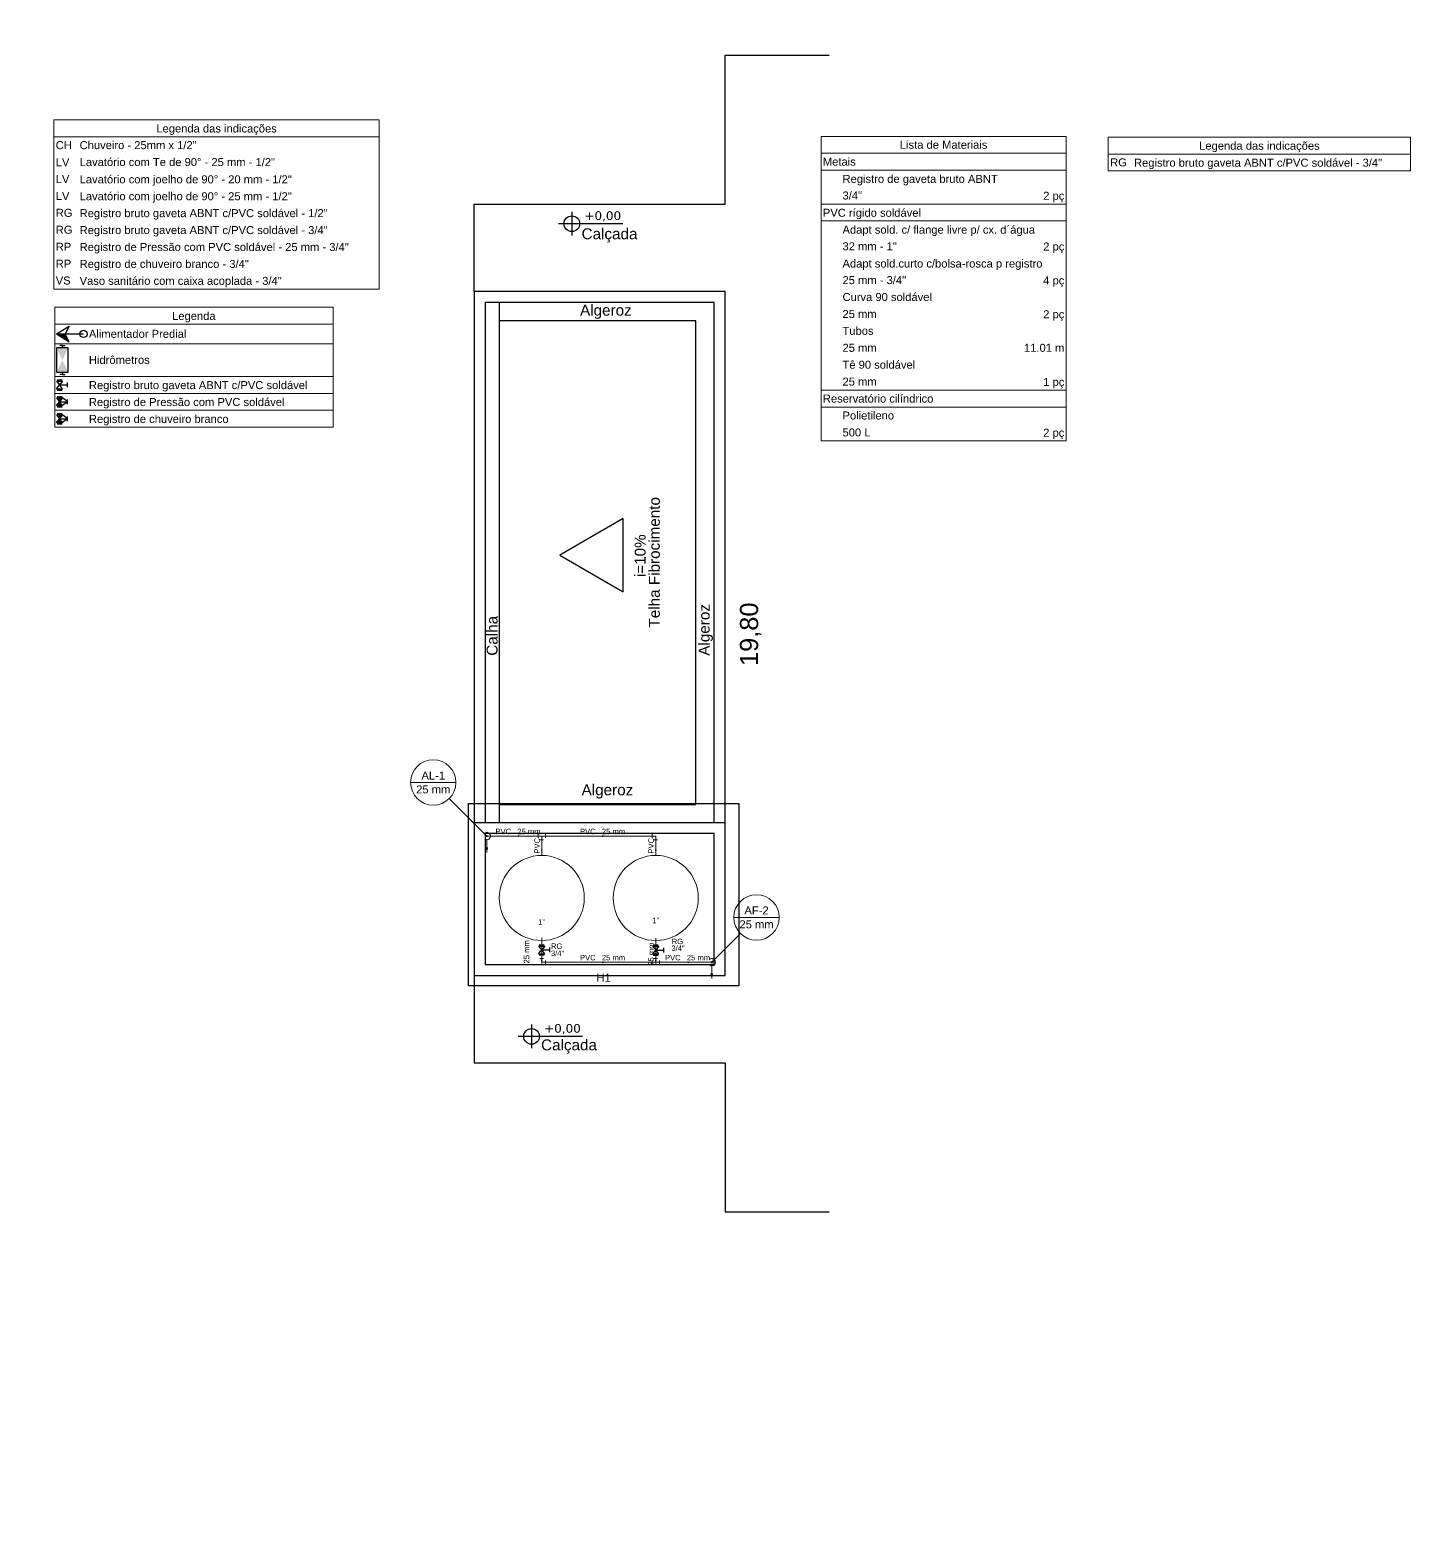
# Model space of a CAD drawing. Header units: millimetres. Extents: x 40 to 499, y -93 to 187.
# Drawn here: x 198.32 to 236.59, y -23.03 to 17.79 of the extents above; entities that cross this region are included whole.
import ezdxf

# ---------------------------------------------------------------- set-up
doc = ezdxf.new("R2010")
doc.units = ezdxf.units.MM
doc.header["$MEASUREMENT"] = 0
for name, color, linetype, lineweight in [('AF-Colunas', 4, 'Continuous', 5), ('AF-Condutos', 4, 'Continuous', 5), ('AF-Conexões', 9, 'Continuous', 5), ('AF-Indicação coluna', 5, 'Continuous', 5), ('AF-Sentido conduto', 9, 'Continuous', 5), ('AF-Textos conduto', 7, 'Continuous', 5), ('AL-Colunas', 3, 'Continuous', 5), ('AL-Condutos', 3, 'Continuous', 5), ('AL-Conexões', 9, 'Continuous', 5), ('AL-Indicação coluna', 5, 'Continuous', 5), ('AL-Sentido conduto', 9, 'Continuous', 5), ('AL-Textos conduto', 7, 'Continuous', 5), ('DI-Detalhes', 1, 'Continuous', 30), ('DI-Tabelas', 7, 'Continuous', 5), ('Nível 1', 7, 'Continuous', 5), ('Textos', 7, 'Continuous', 5)]:
    doc.layers.add(name, color=color, linetype=linetype, lineweight=lineweight)
for name, color, linetype in [('PDF5_Text', 7, 'Continuous'), ('PROIEZIONI_finissime', 251, 'Continuous'), ('Simbolos', 5, 'Continuous'), ('Simbolos_int', 2, 'Continuous')]:
    doc.layers.add(name, color=color, linetype=linetype)
doc.styles.add('Arial', font='arial.ttf')
doc.styles.add('Verdana', font='verdana.ttf')

msp = doc.modelspace()

# ---------------------------------------------------------------- hatches: boundary and pattern name
at = {"layer": 'AF-Colunas', "linetype": 'Continuous'}
msp.add_hatch(color=256, dxfattribs=at).paths.add_polyline_path([(217.097, -7.85), (217.097, -7.848), (217.097, -7.846), (217.097, -7.845), (217.096, -7.843), (217.096, -7.841), (217.095, -7.84), (217.094, -7.838), (217.093, -7.837), (217.092, -7.836), (217.09, -7.835), (217.089, -7.833), (217.087, -7.833), (217.086, -7.832), (217.084, -7.831), (217.083, -7.831), (217.081, -7.83), (217.079, -7.83), (217.077, -7.83), (217.076, -7.83), (217.074, -7.83), (217.072, -7.831), (217.071, -7.831), (217.069, -7.832), (217.067, -7.833), (217.066, -7.833), (217.065, -7.835), (217.063, -7.836), (217.062, -7.837), (217.061, -7.838), (217.06, -7.84), (217.059, -7.841), (217.059, -7.843), (217.058, -7.845), (217.058, -7.846), (217.057, -7.848), (217.057, -7.85), (217.057, -7.852), (217.058, -7.853), (217.058, -7.855), (217.059, -7.857), (217.059, -7.858), (217.06, -7.86), (217.061, -7.861), (217.062, -7.863), (217.063, -7.864), (217.065, -7.865), (217.066, -7.866), (217.067, -7.867), (217.069, -7.868), (217.071, -7.869), (217.072, -7.869), (217.074, -7.87), (217.076, -7.87), (217.077, -7.87), (217.079, -7.87), (217.081, -7.87), (217.083, -7.869), (217.084, -7.869), (217.086, -7.868), (217.087, -7.867), (217.089, -7.866), (217.09, -7.865), (217.092, -7.864), (217.093, -7.863), (217.094, -7.861), (217.095, -7.86), (217.096, -7.858), (217.096, -7.857), (217.097, -7.855), (217.097, -7.853), (217.097, -7.852)])
at = {"layer": 'AF-Condutos', "linetype": 'Continuous'}
msp.add_hatch(color=256, dxfattribs=at).paths.add_polyline_path([(217.077, -8.3), (217.116, -8.155), (217.039, -8.155)])
at = {"layer": 'AF-Sentido conduto', "linetype": 'Continuous'}
for points in [[(212.401, -7.58), (212.427, -7.483), (212.375, -7.483)], [(215.537, -7.583), (215.563, -7.486), (215.511, -7.486)], [(212.401, -7.879), (212.427, -7.782), (212.375, -7.782)], [(214.169, -7.85), (214.072, -7.824), (214.072, -7.876)], [(215.537, -7.882), (215.563, -7.785), (215.511, -7.785)], [(216.507, -7.85), (216.411, -7.824), (216.411, -7.876)]]:
    msp.add_hatch(color=1, dxfattribs=at).paths.add_polyline_path(points)
at = {"layer": 'AL-Colunas', "linetype": 'Continuous'}
msp.add_hatch(color=256, dxfattribs=at).paths.add_polyline_path([(210.911, -4.381), (210.911, -4.379), (210.911, -4.377), (210.91, -4.375), (210.91, -4.374), (210.909, -4.372), (210.908, -4.371), (210.907, -4.369), (210.906, -4.368), (210.905, -4.366), (210.904, -4.365), (210.903, -4.364), (210.901, -4.363), (210.9, -4.362), (210.898, -4.362), (210.896, -4.361), (210.895, -4.361), (210.893, -4.361), (210.891, -4.361), (210.889, -4.361), (210.888, -4.361), (210.886, -4.361), (210.884, -4.362), (210.883, -4.362), (210.881, -4.363), (210.88, -4.364), (210.878, -4.365), (210.877, -4.366), (210.876, -4.368), (210.875, -4.369), (210.874, -4.371), (210.873, -4.372), (210.872, -4.374), (210.872, -4.375), (210.871, -4.377), (210.871, -4.379), (210.871, -4.381), (210.871, -4.382), (210.871, -4.384), (210.872, -4.386), (210.872, -4.387), (210.873, -4.389), (210.874, -4.391), (210.875, -4.392), (210.876, -4.393), (210.877, -4.395), (210.878, -4.396), (210.88, -4.397), (210.881, -4.398), (210.883, -4.399), (210.884, -4.399), (210.886, -4.4), (210.888, -4.4), (210.889, -4.401), (210.891, -4.401), (210.893, -4.401), (210.895, -4.4), (210.896, -4.4), (210.898, -4.399), (210.9, -4.399), (210.901, -4.398), (210.903, -4.397), (210.904, -4.396), (210.905, -4.395), (210.906, -4.393), (210.907, -4.392), (210.908, -4.391), (210.909, -4.389), (210.91, -4.387), (210.91, -4.386), (210.911, -4.384), (210.911, -4.382)])
at = {"layer": 'AL-Condutos', "linetype": 'Continuous'}
msp.add_hatch(color=256, dxfattribs=at).paths.add_polyline_path([(210.891, -4.831), (210.93, -4.686), (210.852, -4.686)])
at = {"layer": 'AL-Sentido conduto', "linetype": 'Continuous'}
for points in [[(211.846, -4.381), (211.749, -4.355), (211.749, -4.406)], [(214.169, -4.381), (214.072, -4.355), (214.072, -4.406)], [(212.401, -4.846), (212.427, -4.75), (212.375, -4.75)], [(215.537, -4.846), (215.563, -4.75), (215.511, -4.75)]]:
    msp.add_hatch(color=1, dxfattribs=at).paths.add_polyline_path(points)
at = {"layer": 'Simbolos', "linetype": 'Continuous'}
for points in [[(199.057, 9.424), (199.405, 9.206), (199.296, 9.424), (199.057, 9.424)], [(199.057, 9.039), (199.381, 9.039), (199.057, 8.374), (199.381, 8.374)], [(199.057, 7.664), (199.225, 7.664), (199.142, 7.559)], [(199.142, 7.559), (199.057, 7.454), (199.225, 7.454)], [(199.057, 7.198), (199.225, 7.198), (199.142, 7.093)], [(199.142, 7.093), (199.057, 6.988), (199.225, 6.988)]]:
    msp.add_hatch(color=7, dxfattribs=at).paths.add_polyline_path(points)

# ---------------------------------------------------------------- linework, layer by layer
msp.add_circle((169.946, 37.038), 130.183)
at = {"color": 7}
msp.add_circle((199.797, 9.424), 0.1, dxfattribs=at)
at = {"layer": 'AF-Colunas'}
msp.add_circle((217.077, -7.85), 0.02, dxfattribs=at)
at = {"layer": 'AF-Condutos'}
for p, q in [((212.401, -7.252), (212.401, -7.367)), ((215.537, -7.252), (215.537, -7.373)), ((212.401, -7.649), (212.401, -7.75)), ((215.537, -7.656), (215.537, -7.75)), ((212.501, -7.85), (215.437, -7.85)), ((215.637, -7.85), (217.057, -7.85))]:
    msp.add_line(p, q, dxfattribs=at)
for points in [[(217.027, -7.936), (217.041, -7.943), (217.056, -7.948), (217.072, -7.95), (217.087, -7.949), (217.102, -7.947), (217.117, -7.942), (217.131, -7.934), (217.143, -7.925), (217.154, -7.914), (217.163, -7.902), (217.17, -7.888), (217.175, -7.873), (217.177, -7.858), (217.177, -7.842), (217.175, -7.827), (217.17, -7.812), (217.163, -7.798), (217.154, -7.786), (217.143, -7.775), (217.131, -7.765), (217.117, -7.758), (217.102, -7.753), (217.087, -7.75), (217.072, -7.75), (217.056, -7.752), (217.041, -7.757), (217.027, -7.763)], [(217.077, -7.95), (217.077, -8.3)]]:
    msp.add_lwpolyline(points, dxfattribs=at)
at = {"layer": 'AF-Conexões', "color": 5}
for p, q in [((212.351, -7.75), (212.451, -7.75)), ((212.401, -7.85), (212.401, -7.75)), ((215.487, -7.75), (215.587, -7.75)), ((215.537, -7.85), (215.537, -7.75)), ((212.401, -7.85), (212.501, -7.85)), ((212.501, -7.8), (212.501, -7.9)), ((215.437, -7.9), (215.437, -7.8)), ((215.537, -7.85), (215.437, -7.85)), ((215.537, -7.85), (215.637, -7.85)), ((215.637, -7.8), (215.637, -7.9))]:
    msp.add_line(p, q, dxfattribs=at)
at = {"layer": 'AF-Indicação coluna'}
for p, q in [((217.687, -6.617), (218.934, -6.617)), ((217.869, -7.058), (217.092, -7.836))]:
    msp.add_line(p, q, dxfattribs=at)
msp.add_circle((218.31, -6.617), 0.624, dxfattribs=at)
at = {"layer": 'AF-Sentido conduto', "color": 1}
for points in [[(212.401, -7.18), (212.401, -7.58)], [(215.537, -7.183), (215.537, -7.583)], [(212.401, -7.479), (212.401, -7.879)], [(215.537, -7.482), (215.537, -7.882)], [(213.769, -7.85), (214.169, -7.85)], [(216.107, -7.85), (216.507, -7.85)]]:
    msp.add_lwpolyline(points, dxfattribs=at)
at = {"layer": 'AL-Colunas'}
msp.add_circle((210.891, -4.381), 0.02, dxfattribs=at)
at = {"layer": 'AL-Condutos'}
for p, q in [((210.911, -4.381), (212.301, -4.381)), ((212.401, -4.481), (212.401, -4.912)), ((212.501, -4.381), (215.437, -4.381)), ((215.537, -4.481), (215.537, -4.912))]:
    msp.add_line(p, q, dxfattribs=at)
for points in [[(210.841, -4.467), (210.855, -4.474), (210.87, -4.478), (210.885, -4.48), (210.901, -4.48), (210.916, -4.477), (210.931, -4.472), (210.944, -4.465), (210.957, -4.456), (210.968, -4.445), (210.977, -4.432), (210.984, -4.418), (210.988, -4.404), (210.991, -4.388), (210.991, -4.373), (210.988, -4.358), (210.984, -4.343), (210.977, -4.329), (210.968, -4.316), (210.957, -4.305), (210.944, -4.296), (210.931, -4.289), (210.916, -4.284), (210.901, -4.281), (210.885, -4.281), (210.87, -4.283), (210.855, -4.287), (210.841, -4.294)], [(210.891, -4.481), (210.891, -4.831)]]:
    msp.add_lwpolyline(points, dxfattribs=at)
at = {"layer": 'AL-Conexões', "color": 3}
for p, q in [((212.301, -4.431), (212.301, -4.331)), ((212.401, -4.381), (212.301, -4.381)), ((212.451, -4.481), (212.351, -4.481)), ((212.401, -4.381), (212.501, -4.381)), ((212.401, -4.381), (212.401, -4.481)), ((212.501, -4.331), (212.501, -4.431)), ((215.437, -4.431), (215.437, -4.331)), ((215.537, -4.381), (215.437, -4.381)), ((215.587, -4.481), (215.487, -4.481)), ((215.537, -4.381), (215.537, -4.481))]:
    msp.add_line(p, q, dxfattribs=at)
at = {"layer": 'AL-Conexões'}
for centre in [(212.401, -6.082), (215.537, -6.082)]:
    msp.add_circle(centre, 1.17, dxfattribs=at)
at = {"layer": 'AL-Indicação coluna'}
for p, q in [((208.794, -2.907), (210.041, -2.907)), ((209.859, -3.348), (210.877, -4.366))]:
    msp.add_line(p, q, dxfattribs=at)
msp.add_circle((209.418, -2.907), 0.624, dxfattribs=at)
at = {"layer": 'AL-Sentido conduto', "color": 1}
for points in [[(211.446, -4.381), (211.846, -4.381)], [(212.401, -4.446), (212.401, -4.846)], [(213.769, -4.381), (214.169, -4.381)], [(215.537, -4.446), (215.537, -4.846)]]:
    msp.add_lwpolyline(points, dxfattribs=at)
at = {"layer": 'DI-Detalhes', "color": 6}
msp.add_lwpolyline([(210.383, -3.482), (217.826, -3.482), (217.826, -8.497), (210.383, -8.497), (210.383, -3.482)], dxfattribs=at)
at = {"layer": 'DI-Tabelas'}
for p, q in [((198.985, 14.844), (198.985, 15.309)), ((198.985, 15.309), (207.934, 15.309)), ((207.934, 15.309), (207.934, 14.844)), ((207.934, 14.844), (198.985, 14.844)), ((198.985, 14.379), (198.985, 14.844)), ((207.934, 14.844), (207.934, 14.379)), ((220.084, 14.39), (220.084, 14.855)), ((220.084, 14.855), (226.825, 14.855)), ((226.825, 14.855), (226.825, 14.39)), ((227.985, 14.37), (227.985, 14.835)), ((227.985, 14.835), (236.296, 14.835)), ((236.296, 14.835), (236.296, 14.37)), ((198.985, 13.914), (198.985, 14.379)), ((207.934, 14.379), (207.934, 13.914)), ((226.825, 14.39), (220.084, 14.39)), ((220.084, 13.925), (220.084, 14.39)), ((226.825, 14.39), (226.825, 13.925)), ((236.296, 14.37), (227.985, 14.37)), ((227.985, 13.905), (227.985, 14.37)), ((236.296, 14.37), (236.296, 13.905)), ((198.985, 13.448), (198.985, 13.914)), ((207.934, 13.914), (207.934, 13.448)), ((226.825, 13.925), (220.084, 13.925)), ((220.084, 13.459), (220.084, 13.925)), ((226.825, 13.925), (226.825, 13.459)), ((228.642, 13.905), (227.985, 13.905)), ((236.296, 13.905), (228.642, 13.905)), ((198.985, 12.983), (198.985, 13.448)), ((207.934, 13.448), (207.934, 12.983)), ((220.084, 12.994), (220.084, 13.459)), ((226.825, 13.459), (226.825, 12.994)), ((198.985, 12.518), (198.985, 12.983)), ((207.934, 12.983), (207.934, 12.518)), ((220.624, 12.994), (220.084, 12.994)), ((220.084, 12.529), (220.084, 12.994)), ((223.844, 12.994), (220.624, 12.994)), ((226.825, 12.994), (223.844, 12.994)), ((226.825, 12.994), (226.825, 12.529)), ((198.985, 12.053), (198.985, 12.518)), ((207.934, 12.518), (207.934, 12.053)), ((226.825, 12.529), (220.084, 12.529)), ((220.084, 12.064), (220.084, 12.529)), ((226.825, 12.529), (226.825, 12.064)), ((198.985, 11.588), (198.985, 12.053)), ((207.934, 12.053), (207.934, 11.588)), ((220.084, 11.599), (220.084, 12.064)), ((226.825, 12.064), (226.825, 11.599)), ((198.985, 11.122), (198.985, 11.588)), ((207.934, 11.588), (207.934, 11.122)), ((220.084, 11.133), (220.084, 11.599)), ((226.825, 11.599), (226.825, 11.133)), ((198.985, 10.657), (198.985, 11.122)), ((207.934, 11.122), (207.934, 10.657)), ((220.084, 10.668), (220.084, 11.133)), ((226.825, 11.133), (226.825, 10.668)), ((199.642, 10.657), (198.985, 10.657)), ((207.934, 10.657), (199.642, 10.657)), ((220.084, 10.203), (220.084, 10.668)), ((226.825, 10.668), (226.825, 10.203)), ((199.007, 9.692), (199.007, 10.158)), ((199.007, 10.158), (206.661, 10.158)), ((206.661, 10.158), (206.661, 9.692)), ((220.084, 9.738), (220.084, 10.203)), ((226.825, 10.203), (226.825, 9.738)), ((206.661, 9.692), (199.007, 9.692)), ((199.007, 9.156), (199.007, 9.692)), ((206.661, 9.692), (206.661, 9.156)), ((220.084, 9.273), (220.084, 9.738)), ((226.825, 9.738), (226.825, 9.273)), ((199.897, 9.156), (199.007, 9.156)), ((199.007, 8.256), (199.007, 9.156)), ((206.661, 9.156), (199.897, 9.156)), ((206.661, 9.156), (206.661, 8.256)), ((220.084, 8.807), (220.084, 9.273)), ((226.825, 9.273), (226.825, 8.807)), ((220.084, 8.342), (220.084, 8.807)), ((226.825, 8.807), (226.825, 8.342)), ((199.897, 8.256), (199.007, 8.256)), ((199.007, 7.791), (199.007, 8.256)), ((206.661, 8.256), (199.897, 8.256)), ((206.661, 8.256), (206.661, 7.791)), ((220.084, 7.877), (220.084, 8.342)), ((226.825, 8.342), (226.825, 7.877)), ((199.897, 7.791), (199.007, 7.791)), ((199.007, 7.326), (199.007, 7.791)), ((206.661, 7.791), (199.897, 7.791)), ((206.661, 7.791), (206.661, 7.326)), ((220.624, 7.877), (220.084, 7.877)), ((220.084, 7.412), (220.084, 7.877)), ((223.844, 7.877), (220.624, 7.877)), ((226.825, 7.877), (223.844, 7.877)), ((226.825, 7.877), (226.825, 7.412)), ((226.825, 7.412), (220.084, 7.412)), ((220.084, 6.947), (220.084, 7.412)), ((226.825, 7.412), (226.825, 6.947)), ((199.897, 7.326), (199.007, 7.326)), ((199.007, 6.861), (199.007, 7.326)), ((206.661, 7.326), (199.897, 7.326)), ((206.661, 7.326), (206.661, 6.861)), ((220.084, 6.481), (220.084, 6.947)), ((226.825, 6.947), (226.825, 6.481)), ((199.897, 6.861), (199.007, 6.861)), ((206.661, 6.861), (199.897, 6.861)), ((220.624, 6.481), (220.084, 6.481)), ((223.844, 6.481), (220.624, 6.481)), ((226.825, 6.481), (223.844, 6.481))]:
    msp.add_line(p, q, dxfattribs=at)
at = {"layer": 'Nível 1'}
msp.add_line((212.401, -7.85), (217.077, -7.85), dxfattribs=at)
at = {"layer": 'PROIEZIONI_finissime'}
msp.add_line((211.243, -4.013), (211.243, 9.788), dxfattribs=at)
for points in [[(210.543, 10.587), (210.543, 12.987), (217.443, 12.987), (217.443, 17.087), (220.303, 17.087)], [(213.226, 12.78), (213.226, 12.128)], [(214.631, 12.45), (212.862, 12.45)], [(217.443, -4.013), (217.443, 10.588), (210.543, 10.588), (210.543, -4.013)], [(217.143, -4.013), (217.143, 10.288), (210.843, 10.288), (210.843, -4.013)], [(211.243, -4.013), (211.243, -3.513), (216.643, -3.513), (216.643, 9.788), (211.243, 9.788), (211.243, 10.288)], [(210.543, -8.213), (210.543, -10.613), (217.443, -10.613), (217.443, -14.713), (220.303, -14.713)], [(212.118, -9.562), (212.118, -10.214)], [(213.523, -9.893), (211.754, -9.893)]]:
    msp.add_lwpolyline(points, dxfattribs=at)
for points in [[(212.897, 3.346), (214.643, 2.338), (214.643, 4.354)], [(210.543, -4.013), (210.543, -8.212), (217.443, -8.212), (217.443, -4.013)], [(210.843, -4.313), (210.843, -7.912), (217.143, -7.912), (217.143, -4.313)]]:
    msp.add_lwpolyline(points, close=True, dxfattribs=at)
for centre in [(213.23, 12.454), (212.122, -9.888)]:
    msp.add_circle(centre, 0.216, dxfattribs=at)
at = {"layer": 'Simbolos', "color": 5}
for p, q in [((199.057, 9.424), (199.405, 9.642)), ((199.057, 9.424), (199.405, 9.206)), ((199.057, 9.424), (199.296, 9.424)), ((199.405, 9.642), (199.296, 9.424)), ((199.405, 9.206), (199.296, 9.424)), ((199.296, 9.424), (199.797, 9.424)), ((199.219, 9.106), (199.144, 9.106)), ((199.219, 9.039), (199.219, 9.106)), ((199.219, 9.106), (199.295, 9.106)), ((199.219, 8.306), (199.144, 8.306)), ((199.219, 8.374), (199.219, 8.306)), ((199.219, 8.306), (199.295, 8.306)), ((199.057, 8.129), (199.142, 8.024)), ((199.057, 8.129), (199.225, 8.129)), ((199.057, 7.919), (199.142, 8.024)), ((199.057, 7.919), (199.225, 7.919)), ((199.225, 8.129), (199.141, 8.024)), ((199.225, 7.919), (199.142, 8.024)), ((199.142, 8.024), (199.361, 8.024)), ((199.361, 7.961), (199.361, 8.087)), ((199.057, 7.664), (199.142, 7.559)), ((199.057, 7.664), (199.225, 7.664)), ((199.057, 7.454), (199.142, 7.559)), ((199.057, 7.454), (199.225, 7.454)), ((199.225, 7.664), (199.141, 7.559)), ((199.142, 7.559), (199.361, 7.559)), ((199.225, 7.454), (199.142, 7.559)), ((199.361, 7.559), (199.225, 7.664)), ((199.361, 7.559), (199.225, 7.454)), ((199.361, 7.496), (199.361, 7.622)), ((199.057, 7.198), (199.142, 7.093)), ((199.057, 7.198), (199.225, 7.198)), ((199.057, 6.988), (199.142, 7.093)), ((199.057, 6.988), (199.225, 6.988)), ((199.225, 7.198), (199.141, 7.093)), ((199.142, 7.093), (199.361, 7.093)), ((199.225, 6.988), (199.142, 7.093)), ((199.361, 7.093), (199.225, 7.198)), ((199.361, 7.093), (199.225, 6.988)), ((199.361, 7.03), (199.361, 7.156)), ((212.317, -7.403), (212.401, -7.508)), ((212.317, -7.403), (212.485, -7.403)), ((212.317, -7.613), (212.401, -7.508)), ((212.317, -7.613), (212.485, -7.613)), ((212.485, -7.403), (212.401, -7.508)), ((212.485, -7.613), (212.401, -7.508)), ((212.401, -7.508), (212.62, -7.508)), ((212.62, -7.571), (212.62, -7.445)), ((215.453, -7.409), (215.537, -7.514)), ((215.453, -7.409), (215.621, -7.409)), ((215.453, -7.619), (215.537, -7.514)), ((215.453, -7.619), (215.621, -7.619)), ((215.621, -7.409), (215.537, -7.514)), ((215.621, -7.619), (215.537, -7.514)), ((215.537, -7.514), (215.757, -7.514)), ((215.757, -7.577), (215.757, -7.451))]:
    msp.add_line(p, q, dxfattribs=at)
at = {"layer": 'Simbolos', "color": 7}
msp.add_lwpolyline([(199.057, 9.039), (199.057, 8.374), (199.381, 8.374), (199.381, 9.039), (199.057, 9.039), (199.057, 9.039)], dxfattribs=at)
at = {"layer": 'Simbolos_int', "color": 7}
for p, q in [((199.074, 8.165), (199.209, 8.165)), ((199.074, 7.882), (199.209, 7.882)), ((199.074, 7.7), (199.208, 7.7)), ((199.074, 7.417), (199.208, 7.417)), ((199.074, 7.235), (199.208, 7.235)), ((199.074, 6.952), (199.208, 6.952))]:
    msp.add_line(p, q, dxfattribs=at)
at = {"layer": 'Simbolos_int'}
for p, q in [((212.334, -7.367), (212.468, -7.367)), ((212.334, -7.649), (212.468, -7.649)), ((215.47, -7.373), (215.604, -7.373)), ((215.47, -7.656), (215.604, -7.656))]:
    msp.add_line(p, q, dxfattribs=at)

# ---------------------------------------------------------------- texts
at = {"layer": 'AF-Indicação coluna', "char_height": 0.22, "attachment_point": 8, "line_spacing_factor": 0.6, "style": 'Arial'}
for s, insert, width in [('AF-2', (218.31, -6.534), 1.33207), ('25 mm', (218.31, -6.919), 1.87838)]:
    msp.add_mtext(s, dxfattribs=dict(at, insert=insert, width=width))
at = {"layer": 'AF-Textos conduto', "char_height": 0.15, "width": 1.28072, "attachment_point": 7, "rotation": 90.0002, "line_spacing_factor": 0.6, "style": 'Arial'}
for insert in [(212.06, -7.884), (215.486, -7.946)]:
    msp.add_mtext('25 mm', dxfattribs=dict(at, insert=insert))
at = {"layer": 'AF-Textos conduto', "char_height": 0.15, "line_spacing_factor": 0.6, "style": 'Arial'}
for s, insert, width, attachment_point in [('PVC', (213.884, -7.799), 0.86204, 9), ('25 mm', (214.054, -7.799), 1.28072, 7), ('PVC', (216.222, -7.799), 0.86204, 9), ('25 mm', (216.392, -7.799), 1.28072, 7)]:
    msp.add_mtext(s, dxfattribs=dict(at, insert=insert, width=width, attachment_point=attachment_point))
at = {"layer": 'AL-Indicação coluna', "char_height": 0.22, "attachment_point": 8, "line_spacing_factor": 0.6, "style": 'Arial'}
for s, insert, width in [('AL-1', (209.418, -2.825), 1.2982), ('25 mm', (209.418, -3.21), 1.87838)]:
    msp.add_mtext(s, dxfattribs=dict(at, insert=insert, width=width))
at = {"layer": 'AL-Textos conduto', "char_height": 0.15, "line_spacing_factor": 0.6, "style": 'Arial'}
for s, insert, width, attachment_point in [('PVC', (211.561, -4.33), 0.86204, 9), ('25 mm', (211.731, -4.33), 1.28072, 7), ('PVC', (213.884, -4.33), 0.86204, 9), ('25 mm', (214.054, -4.33), 1.28072, 7)]:
    msp.add_mtext(s, dxfattribs=dict(at, insert=insert, width=width, attachment_point=attachment_point))
at = {"layer": 'AL-Textos conduto', "char_height": 0.15, "width": 0.86204, "attachment_point": 8, "rotation": 90.0002, "line_spacing_factor": 0.6, "style": 'Arial'}
for insert in [(212.35, -4.646), (215.486, -4.646)]:
    msp.add_mtext('PVC', dxfattribs=dict(at, insert=insert))
at = {"layer": 'DI-Tabelas', "char_height": 0.22, "line_spacing_factor": 0.6, "style": 'Arial'}
for s, insert, width, attachment_point in [('Legenda das indicações', (203.459, 14.894), 6.62884, 8), ('CH', (199.035, 14.501), 0.88805, 7), ('Chuveiro - 25mm x 1/2"', (199.692, 14.501), 6.43466, 7), ('Lista de Materiais', (223.455, 14.512), 4.81619, 8), ('Legenda das indicações', (232.141, 14.42), 6.62884, 8), ('LV', (199.035, 14.036), 0.75189, 7), ('Lavatório com Te de 90%%d - 25 mm - 1/2"', (199.692, 14.036), 10.72366, 7), ('Metais', (220.134, 14.047), 1.8103, 7), ('RG', (228.035, 14.027), 0.92226, 7), ('Registro bruto gaveta ABNT c/PVC soldável - 3/4"', (228.692, 13.955), 13.64369, 7), ('LV', (199.035, 13.571), 0.75189, 7), ('Lavatório com joelho de 90%%d - 20 mm - 1/2"', (199.692, 13.498), 11.64625, 7), ('Registro de gaveta bruto ABNT', (220.674, 13.509), 8.54043, 7), ('LV', (199.035, 13.106), 0.75189, 7), ('Lavatório com joelho de 90%%d - 25 mm - 1/2"', (199.692, 13.033), 11.64625, 7), ('3/4"', (220.674, 13.117), 1.0725, 7), ('2 pç', (226.775, 13.044), 1.16171, 9), ('RG', (199.035, 12.641), 0.92226, 7), ('Registro bruto gaveta ABNT c/PVC soldável - 1/2"', (199.692, 12.568), 13.64369, 7), ('PVC rígido soldável', (220.134, 12.579), 5.39771, 7), ('RG', (199.035, 12.175), 0.92226, 7), ('Registro bruto gaveta ABNT c/PVC soldável - 3/4"', (199.692, 12.103), 13.64369, 7), ('Adapt sold. c/ flange livre p/ cx. d´água', (220.674, 12.114), 10.58985, 7), ('RP', (199.035, 11.71), 0.85418, 7), ('Registro de Pressão com PVC soldável - 25 mm - 3/4"', (199.692, 11.638), 14.80405, 7), ('32 mm - 1"', (220.674, 11.721), 2.98442, 7), ('2 pç', (226.775, 11.649), 1.16171, 9), ('RP', (199.035, 11.245), 0.85418, 7), ('Registro de chuveiro branco - 3/4"', (199.692, 11.172), 9.30473, 7), ('Adapt sold.curto c/bolsa-rosca p registro', (220.674, 11.183), 10.99933, 7), ('25 mm - 3/4"', (220.674, 10.791), 3.49686, 7), ('VS', (199.035, 10.78), 0.8203, 7), ('Vaso sanitário com caixa acoplada - 3/4"', (199.692, 10.707), 11.11604, 7), ('4 pç', (226.775, 10.718), 1.16171, 9), ('Curva 90 soldável', (220.674, 10.326), 4.91948, 7), ('Legenda', (202.834, 9.742), 2.39216, 8), ('25 mm', (220.674, 9.86), 1.87838, 7), ('2 pç', (226.775, 9.788), 1.16171, 9), ('Alimentador Predial', (199.947, 9.314), 5.36284, 7), ('Tubos', (220.674, 9.395), 1.70835, 7), ('25 mm', (220.674, 8.93), 1.87838, 7), ('11.01 m', (226.775, 8.93), 2.22046, 9), ('Hidrômetros', (199.947, 8.596), 3.34695, 7), ('Tê 90 soldável', (220.674, 8.465), 3.99723, 7), ('25 mm', (220.674, 8), 1.87838, 7), ('1 pç', (226.775, 7.927), 1.16171, 9), ('Registro bruto gaveta ABNT c/PVC soldável', (199.947, 7.841), 12.02521, 7), ('Reservatório cilíndrico', (220.134, 7.534), 6.07985, 7), ('Registro de Pressão com PVC soldável', (199.947, 7.376), 10.76122, 7), ('Registro de chuveiro branco', (199.947, 6.911), 7.68625, 7), ('Polietileno', (220.674, 7.069), 2.83552, 7), ('500 L', (220.674, 6.604), 1.53765, 7), ('2 pç', (226.775, 6.531), 1.16171, 9)]:
    msp.add_mtext(s, dxfattribs=dict(at, insert=insert, width=width, attachment_point=attachment_point))
at = {"layer": 'PDF5_Text', "insert": (218.446, 0.294), "char_height": 0.5, "width": 3.49441, "attachment_point": 7, "rotation": 90.0002, "style": 'Arial'}
msp.add_mtext('19,80', dxfattribs=at)
at = {"layer": 'PROIEZIONI_finissime', "char_height": 0.24, "width": 2.03939, "attachment_point": 7, "style": 'Verdana'}
for insert in [(213.577, 12.518), (212.468, -9.824)]:
    msp.add_mtext('+0,00', dxfattribs=dict(at, insert=insert))
at = {"layer": 'PROIEZIONI_finissime', "char_height": 0.3, "attachment_point": 7, "line_spacing_factor": 0.9, "style": 'Arial'}
for s, insert, width in [('Calçada', (213.498, 11.935), 3.075), ('Algeroz', (213.456, 9.837), 2.84177), ('Algeroz', (213.498, -3.349), 2.84177), ('Calçada', (212.384, -10.363), 3.075)]:
    msp.add_mtext(s, dxfattribs=dict(at, insert=insert, width=width))
at = {"layer": 'PROIEZIONI_finissime', "char_height": 0.3, "attachment_point": 7, "rotation": 90.0002, "line_spacing_factor": 0.9, "style": 'Arial'}
for s, insert, width in [('Telha Fibrocimento', (215.653, 1.353), 7.17302), ('i=10%', (215.263, 2.737), 2.3529), ('Calha', (211.191, 0.577), 2.18963), ('Algeroz', (217.11, 0.577), 2.84177)]:
    msp.add_mtext(s, dxfattribs=dict(at, insert=insert, width=width))
at = {"layer": 'Textos', "line_spacing_factor": 0.6, "style": 'Arial'}
for s, insert, char_height, width, attachment_point in [('1"', (212.401, -6.815), 0.15, 0.38186, 8), ('1"', (215.537, -6.775), 0.15, 0.38186, 8), ('RG', (212.655, -7.485), 0.15, 0.62881, 7), ('RG', (215.975, -7.353), 0.15, 0.62881, 7), ('3/4"', (212.655, -7.68), 0.15, 0.73125, 7), ('3/4"', (215.968, -7.54), 0.15, 0.73125, 7), ('H1', (214.104, -8.387), 0.22, 0.78576, 8)]:
    msp.add_mtext(s, dxfattribs=dict(at, insert=insert, char_height=char_height, width=width, attachment_point=attachment_point))

doc.saveas('drawing.dxf')
